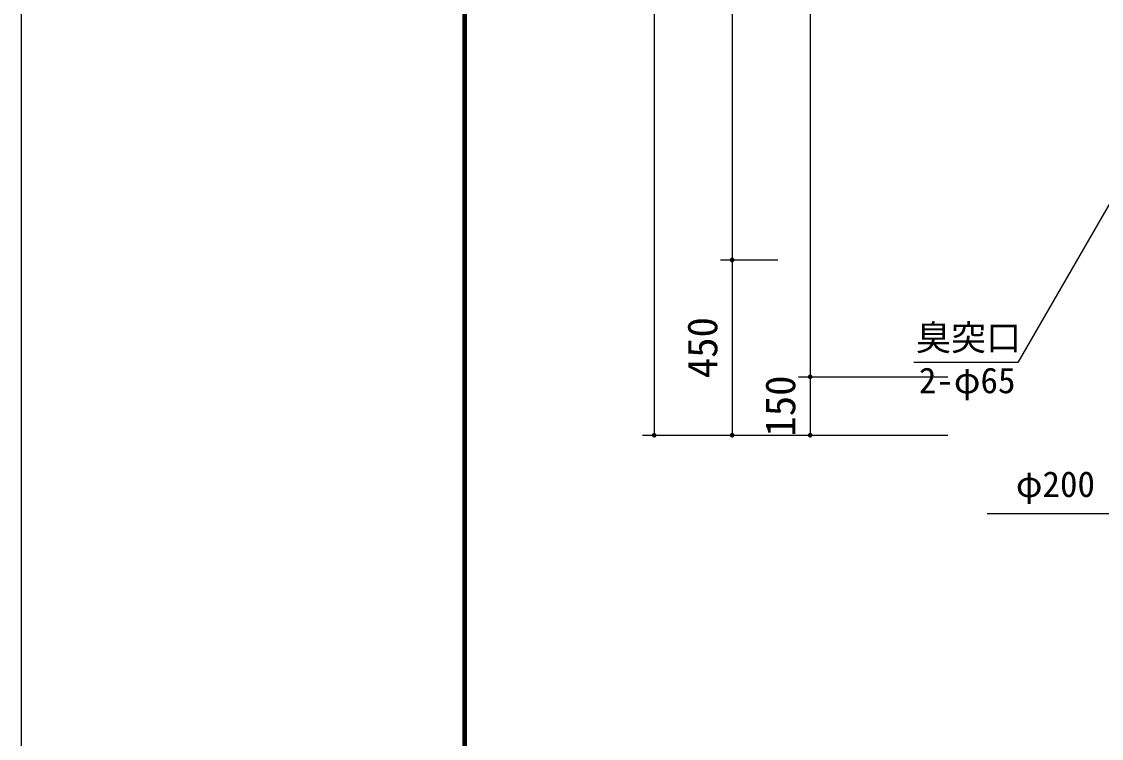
# Model space of a CAD drawing. Units: millimetres, scale not verified. Extents: x -8910 to 8910, y -6308 to 6308.
# Drawn here: x -8910 to -6140, y -1188 to 653 of the extents above; entities that cross this region are included whole.
import ezdxf
from ezdxf.enums import TextEntityAlignment as Align

# ---------------------------------------------------------------- set-up
doc = ezdxf.new("R2010")
doc.units = ezdxf.units.MM
doc.header["$LTSCALE"] = 30
for name, color, linetype, lineweight in [('0-1_製作', 5, 'Continuous', 25), ('0-4_寸法', 92, 'Continuous', 25), ('0-D_文字', 7, 'Continuous', 25), ('0-E_08', 2, 'Continuous', 25), ('1-0_図面枠', 7, 'Continuous', 25), ('1-1_Axis_waku', 7, 'Continuous', 25)]:
    doc.layers.add(name, color=color, linetype=linetype, lineweight=lineweight)
doc.styles.add('ＭＳ ゴシック', font='')
doc.styles.get('ＭＳ ゴシック').set_extended_font_data('MS Gothic')

msp = doc.modelspace()

# ---------------------------------------------------------------- linework, layer by layer
at = {"layer": '0-1_製作', "color": 2}
for p, q in [((-7287.32, 1990.88), (-7287.32, -409.12)), ((-6887.32, 1840.88), (-6887.32, -259.12)), ((-6917.32, -259.12), (-6534.26, -259.12)), ((-6887.32, -259.12), (-6887.32, -409.12)), ((-7317.32, -409.12), (-6534.26, -409.12)), ((-6917.32, -409.12), (-6534.26, -409.12))]:
    msp.add_line(p, q, dxfattribs=at)
at = {"layer": '0-1_製作'}
for points in [[(-6893.31, -258.75), (-6887.32, -259.12), (-6893.32, -259.12)], [(-6887.32, -259.12), (-6893.27, -259.88), (-6893.32, -259.12)], [(-6893.21, -258), (-6887.32, -259.12), (-6893.31, -258.75)], [(-6887.32, -259.12), (-6893.13, -260.62), (-6893.27, -259.88)], [(-6893.03, -257.27), (-6887.32, -259.12), (-6893.21, -258)], [(-6887.32, -259.12), (-6892.9, -261.33), (-6893.13, -260.62)], [(-6892.75, -256.57), (-6887.32, -259.12), (-6893.03, -257.27)], [(-6887.32, -259.12), (-6892.58, -262.01), (-6892.9, -261.33)], [(-6892.39, -255.91), (-6887.32, -259.12), (-6892.75, -256.57)], [(-6887.32, -259.12), (-6892.17, -262.65), (-6892.58, -262.01)], [(-6891.94, -255.3), (-6887.32, -259.12), (-6892.39, -255.91)], [(-6887.32, -259.12), (-6891.69, -263.23), (-6892.17, -262.65)], [(-6891.43, -254.75), (-6887.32, -259.12), (-6891.94, -255.3)], [(-6887.32, -259.12), (-6891.14, -263.75), (-6891.69, -263.23)], [(-6890.85, -254.27), (-6887.32, -259.12), (-6891.43, -254.75)], [(-6887.32, -259.12), (-6890.54, -264.19), (-6891.14, -263.75)], [(-6890.21, -253.87), (-6887.32, -259.12), (-6890.85, -254.27)], [(-6887.32, -259.12), (-6889.88, -264.55), (-6890.54, -264.19)], [(-6889.53, -253.55), (-6887.32, -259.12), (-6890.21, -253.87)], [(-6887.32, -259.12), (-6889.17, -264.83), (-6889.88, -264.55)], [(-6888.81, -253.31), (-6887.32, -259.12), (-6889.53, -253.55)], [(-6887.32, -259.12), (-6888.44, -265.02), (-6889.17, -264.83)], [(-6888.07, -253.17), (-6887.32, -259.12), (-6888.81, -253.31)], [(-6887.32, -259.12), (-6887.7, -265.11), (-6888.44, -265.02)], [(-6887.32, -253.12), (-6887.32, -259.12), (-6888.07, -253.17)], [(-6887.32, -259.12), (-6887.32, -265.12), (-6887.7, -265.11)], [(-6887.32, -253.12), (-6881.32, -259.12), (-6887.32, -259.12)], [(-6886.94, -253.14), (-6881.32, -259.12), (-6887.32, -253.12)], [(-6887.32, -259.12), (-6886.57, -265.08), (-6887.32, -265.12)], [(-6881.32, -259.12), (-6886.57, -265.08), (-6887.32, -259.12)], [(-6886.2, -253.23), (-6881.32, -259.12), (-6886.94, -253.14)], [(-6881.32, -259.12), (-6885.83, -264.94), (-6886.57, -265.08)], [(-6885.47, -253.42), (-6881.32, -259.12), (-6886.2, -253.23)], [(-6881.32, -259.12), (-6885.11, -264.7), (-6885.83, -264.94)], [(-6884.77, -253.69), (-6881.32, -259.12), (-6885.47, -253.42)], [(-6881.32, -259.12), (-6884.43, -264.38), (-6885.11, -264.7)], [(-6884.11, -254.06), (-6881.32, -259.12), (-6884.77, -253.69)], [(-6881.32, -259.12), (-6883.79, -263.98), (-6884.43, -264.38)], [(-6883.5, -254.5), (-6881.32, -259.12), (-6884.11, -254.06)], [(-6881.32, -259.12), (-6883.21, -263.5), (-6883.79, -263.98)], [(-6882.95, -255.02), (-6881.32, -259.12), (-6883.5, -254.5)], [(-6881.32, -259.12), (-6882.7, -262.95), (-6883.21, -263.5)], [(-6882.47, -255.6), (-6881.32, -259.12), (-6882.95, -255.02)], [(-6881.32, -259.12), (-6882.25, -262.34), (-6882.7, -262.95)], [(-6882.06, -256.23), (-6881.32, -259.12), (-6882.47, -255.6)], [(-6881.32, -259.12), (-6881.89, -261.68), (-6882.25, -262.34)], [(-6881.74, -256.92), (-6881.32, -259.12), (-6882.06, -256.23)], [(-6881.32, -259.12), (-6881.61, -260.98), (-6881.89, -261.68)], [(-6881.51, -257.63), (-6881.32, -259.12), (-6881.74, -256.92)], [(-6881.32, -259.12), (-6881.43, -260.25), (-6881.61, -260.98)], [(-6881.37, -258.37), (-6881.32, -259.12), (-6881.51, -257.63)], [(-6881.32, -259.12), (-6881.33, -259.5), (-6881.43, -260.25)], [(-7293.31, -408.74), (-7287.32, -409.12), (-7293.32, -409.12)], [(-7287.32, -409.12), (-7293.27, -409.87), (-7293.32, -409.12)], [(-7293.21, -408), (-7287.32, -409.12), (-7293.31, -408.74)], [(-7287.32, -409.12), (-7293.13, -410.61), (-7293.27, -409.87)], [(-7293.03, -407.27), (-7287.32, -409.12), (-7293.21, -408)], [(-7287.32, -409.12), (-7292.9, -411.33), (-7293.13, -410.61)], [(-7292.75, -406.57), (-7287.32, -409.12), (-7293.03, -407.27)], [(-7287.32, -409.12), (-7292.58, -412.01), (-7292.9, -411.33)], [(-7292.39, -405.91), (-7287.32, -409.12), (-7292.75, -406.57)], [(-7287.32, -409.12), (-7292.17, -412.65), (-7292.58, -412.01)], [(-7291.94, -405.3), (-7287.32, -409.12), (-7292.39, -405.91)], [(-7287.32, -409.12), (-7291.69, -413.23), (-7292.17, -412.65)], [(-7291.43, -404.75), (-7287.32, -409.12), (-7291.94, -405.3)], [(-7287.32, -409.12), (-7291.14, -413.74), (-7291.69, -413.23)], [(-7290.85, -404.27), (-7287.32, -409.12), (-7291.43, -404.75)], [(-7287.32, -409.12), (-7290.54, -414.19), (-7291.14, -413.74)], [(-7290.21, -403.86), (-7287.32, -409.12), (-7290.85, -404.27)], [(-7287.32, -409.12), (-7289.88, -414.55), (-7290.54, -414.19)], [(-7289.53, -403.54), (-7287.32, -409.12), (-7290.21, -403.86)], [(-7287.32, -409.12), (-7289.17, -414.83), (-7289.88, -414.55)], [(-7288.81, -403.31), (-7287.32, -409.12), (-7289.53, -403.54)], [(-7287.32, -409.12), (-7288.44, -415.01), (-7289.17, -414.83)], [(-7288.07, -403.17), (-7287.32, -409.12), (-7288.81, -403.31)], [(-7287.32, -409.12), (-7287.7, -415.11), (-7288.44, -415.01)], [(-7287.32, -403.12), (-7287.32, -409.12), (-7288.07, -403.17)], [(-7287.32, -409.12), (-7287.32, -415.12), (-7287.7, -415.11)], [(-7287.32, -403.12), (-7281.32, -409.12), (-7287.32, -409.12)], [(-7286.94, -403.13), (-7281.32, -409.12), (-7287.32, -403.12)], [(-7287.32, -409.12), (-7286.57, -415.07), (-7287.32, -415.12)], [(-7281.32, -409.12), (-7286.57, -415.07), (-7287.32, -409.12)], [(-7286.2, -403.23), (-7281.32, -409.12), (-7286.94, -403.13)], [(-7281.32, -409.12), (-7285.83, -414.93), (-7286.57, -415.07)], [(-7285.47, -403.41), (-7281.32, -409.12), (-7286.2, -403.23)], [(-7281.32, -409.12), (-7285.11, -414.7), (-7285.83, -414.93)], [(-7284.77, -403.69), (-7281.32, -409.12), (-7285.47, -403.41)], [(-7281.32, -409.12), (-7284.43, -414.38), (-7285.11, -414.7)], [(-7284.11, -404.05), (-7281.32, -409.12), (-7284.77, -403.69)], [(-7281.32, -409.12), (-7283.79, -413.97), (-7284.43, -414.38)], [(-7283.5, -404.5), (-7281.32, -409.12), (-7284.11, -404.05)], [(-7281.32, -409.12), (-7283.21, -413.49), (-7283.79, -413.97)], [(-7282.95, -405.01), (-7281.32, -409.12), (-7283.5, -404.5)], [(-7281.32, -409.12), (-7282.7, -412.95), (-7283.21, -413.49)], [(-7282.47, -405.59), (-7281.32, -409.12), (-7282.95, -405.01)], [(-7281.32, -409.12), (-7282.25, -412.34), (-7282.7, -412.95)], [(-7282.06, -406.23), (-7281.32, -409.12), (-7282.47, -405.59)], [(-7281.32, -409.12), (-7281.89, -411.68), (-7282.25, -412.34)], [(-7281.74, -406.91), (-7281.32, -409.12), (-7282.06, -406.23)], [(-7281.32, -409.12), (-7281.61, -410.97), (-7281.89, -411.68)], [(-7281.51, -407.63), (-7281.32, -409.12), (-7281.74, -406.91)], [(-7281.32, -409.12), (-7281.43, -410.25), (-7281.61, -410.97)], [(-7281.37, -408.37), (-7281.32, -409.12), (-7281.51, -407.63)], [(-7281.32, -409.12), (-7281.33, -409.5), (-7281.43, -410.25)], [(-6893.31, -408.74), (-6887.32, -409.12), (-6893.32, -409.12)], [(-6887.32, -409.12), (-6893.27, -409.87), (-6893.32, -409.12)], [(-6893.21, -408), (-6887.32, -409.12), (-6893.31, -408.74)], [(-6887.32, -409.12), (-6893.13, -410.61), (-6893.27, -409.87)], [(-6893.03, -407.27), (-6887.32, -409.12), (-6893.21, -408)], [(-6887.32, -409.12), (-6892.9, -411.33), (-6893.13, -410.61)], [(-6892.75, -406.57), (-6887.32, -409.12), (-6893.03, -407.27)], [(-6887.32, -409.12), (-6892.58, -412.01), (-6892.9, -411.33)], [(-6892.39, -405.91), (-6887.32, -409.12), (-6892.75, -406.57)], [(-6887.32, -409.12), (-6892.17, -412.65), (-6892.58, -412.01)], [(-6891.94, -405.3), (-6887.32, -409.12), (-6892.39, -405.91)], [(-6887.32, -409.12), (-6891.69, -413.23), (-6892.17, -412.65)], [(-6891.43, -404.75), (-6887.32, -409.12), (-6891.94, -405.3)], [(-6887.32, -409.12), (-6891.14, -413.74), (-6891.69, -413.23)], [(-6890.85, -404.27), (-6887.32, -409.12), (-6891.43, -404.75)], [(-6887.32, -409.12), (-6890.54, -414.19), (-6891.14, -413.74)], [(-6890.21, -403.86), (-6887.32, -409.12), (-6890.85, -404.27)], [(-6887.32, -409.12), (-6889.88, -414.55), (-6890.54, -414.19)], [(-6889.53, -403.54), (-6887.32, -409.12), (-6890.21, -403.86)], [(-6887.32, -409.12), (-6889.17, -414.83), (-6889.88, -414.55)], [(-6888.81, -403.31), (-6887.32, -409.12), (-6889.53, -403.54)], [(-6887.32, -409.12), (-6888.44, -415.01), (-6889.17, -414.83)], [(-6888.07, -403.17), (-6887.32, -409.12), (-6888.81, -403.31)], [(-6887.32, -409.12), (-6887.7, -415.11), (-6888.44, -415.01)], [(-6887.32, -403.12), (-6887.32, -409.12), (-6888.07, -403.17)], [(-6887.32, -409.12), (-6887.32, -415.12), (-6887.7, -415.11)], [(-6887.32, -403.12), (-6881.32, -409.12), (-6887.32, -409.12)], [(-6886.94, -403.13), (-6881.32, -409.12), (-6887.32, -403.12)], [(-6887.32, -409.12), (-6886.57, -415.07), (-6887.32, -415.12)], [(-6881.32, -409.12), (-6886.57, -415.07), (-6887.32, -409.12)], [(-6886.2, -403.23), (-6881.32, -409.12), (-6886.94, -403.13)], [(-6881.32, -409.12), (-6885.83, -414.93), (-6886.57, -415.07)], [(-6885.47, -403.41), (-6881.32, -409.12), (-6886.2, -403.23)], [(-6881.32, -409.12), (-6885.11, -414.7), (-6885.83, -414.93)], [(-6884.77, -403.69), (-6881.32, -409.12), (-6885.47, -403.41)], [(-6881.32, -409.12), (-6884.43, -414.38), (-6885.11, -414.7)], [(-6884.11, -404.05), (-6881.32, -409.12), (-6884.77, -403.69)], [(-6881.32, -409.12), (-6883.79, -413.97), (-6884.43, -414.38)], [(-6883.5, -404.5), (-6881.32, -409.12), (-6884.11, -404.05)], [(-6881.32, -409.12), (-6883.21, -413.49), (-6883.79, -413.97)], [(-6882.95, -405.01), (-6881.32, -409.12), (-6883.5, -404.5)], [(-6881.32, -409.12), (-6882.7, -412.95), (-6883.21, -413.49)], [(-6882.47, -405.59), (-6881.32, -409.12), (-6882.95, -405.01)], [(-6881.32, -409.12), (-6882.25, -412.34), (-6882.7, -412.95)], [(-6882.06, -406.23), (-6881.32, -409.12), (-6882.47, -405.59)], [(-6881.32, -409.12), (-6881.89, -411.68), (-6882.25, -412.34)], [(-6881.74, -406.91), (-6881.32, -409.12), (-6882.06, -406.23)], [(-6881.32, -409.12), (-6881.61, -410.97), (-6881.89, -411.68)], [(-6881.51, -407.63), (-6881.32, -409.12), (-6881.74, -406.91)], [(-6881.32, -409.12), (-6881.43, -410.25), (-6881.61, -410.97)], [(-6881.37, -408.37), (-6881.32, -409.12), (-6881.51, -407.63)], [(-6881.32, -409.12), (-6881.33, -409.5), (-6881.43, -410.25)]]:
    msp.add_solid(points, dxfattribs=at)
at = {"layer": '0-4_寸法', "color": 2}
for p, q in [((-7087.32, 1540.88), (-7087.32, 40.88)), ((-7117.32, 40.88), (-6970.06, 40.88)), ((-7087.32, 40.88), (-7087.32, -409.12)), ((-7117.32, -409.12), (-6887.32, -409.12))]:
    msp.add_line(p, q, dxfattribs=at)
at = {"layer": '0-4_寸法', "color": 5}
for points in [[(-7093.31, 41.25), (-7087.32, 40.88), (-7093.32, 40.88)], [(-7087.32, 40.88), (-7093.27, 40.13), (-7093.32, 40.88)], [(-7093.21, 42), (-7087.32, 40.88), (-7093.31, 41.25)], [(-7087.32, 40.88), (-7093.13, 39.39), (-7093.27, 40.13)], [(-7093.03, 42.73), (-7087.32, 40.88), (-7093.21, 42)], [(-7087.32, 40.88), (-7092.9, 38.67), (-7093.13, 39.39)], [(-7092.75, 43.43), (-7087.32, 40.88), (-7093.03, 42.73)], [(-7087.32, 40.88), (-7092.58, 37.99), (-7092.9, 38.67)], [(-7092.39, 44.09), (-7087.32, 40.88), (-7092.75, 43.43)], [(-7087.32, 40.88), (-7092.17, 37.35), (-7092.58, 37.99)], [(-7091.94, 44.7), (-7087.32, 40.88), (-7092.39, 44.09)], [(-7087.32, 40.88), (-7091.69, 36.77), (-7092.17, 37.35)], [(-7091.43, 45.25), (-7087.32, 40.88), (-7091.94, 44.7)], [(-7087.32, 40.88), (-7091.14, 36.26), (-7091.69, 36.77)], [(-7090.85, 45.73), (-7087.32, 40.88), (-7091.43, 45.25)], [(-7087.32, 40.88), (-7090.54, 35.81), (-7091.14, 36.26)], [(-7090.21, 46.14), (-7087.32, 40.88), (-7090.85, 45.73)], [(-7087.32, 40.88), (-7089.88, 35.45), (-7090.54, 35.81)], [(-7089.53, 46.46), (-7087.32, 40.88), (-7090.21, 46.14)], [(-7087.32, 40.88), (-7089.17, 35.17), (-7089.88, 35.45)], [(-7088.81, 46.69), (-7087.32, 40.88), (-7089.53, 46.46)], [(-7087.32, 40.88), (-7088.44, 34.98), (-7089.17, 35.17)], [(-7088.07, 46.83), (-7087.32, 40.88), (-7088.81, 46.69)], [(-7087.32, 40.88), (-7087.7, 34.89), (-7088.44, 34.98)], [(-7087.32, 46.88), (-7087.32, 40.88), (-7088.07, 46.83)], [(-7087.32, 40.88), (-7087.32, 34.88), (-7087.7, 34.89)], [(-7086.94, 46.87), (-7087.32, 40.88), (-7087.32, 46.88)], [(-7086.94, 46.87), (-7081.32, 40.88), (-7087.32, 40.88)], [(-7081.32, 40.88), (-7087.32, 34.88), (-7087.32, 40.88)], [(-7081.32, 40.88), (-7086.57, 34.93), (-7087.32, 34.88)], [(-7086.2, 46.77), (-7081.32, 40.88), (-7086.94, 46.87)], [(-7081.32, 40.88), (-7085.83, 35.07), (-7086.57, 34.93)], [(-7085.47, 46.58), (-7081.32, 40.88), (-7086.2, 46.77)], [(-7081.32, 40.88), (-7085.11, 35.3), (-7085.83, 35.07)], [(-7084.77, 46.31), (-7081.32, 40.88), (-7085.47, 46.58)], [(-7081.32, 40.88), (-7084.43, 35.62), (-7085.11, 35.3)], [(-7084.11, 45.94), (-7081.32, 40.88), (-7084.77, 46.31)], [(-7081.32, 40.88), (-7083.79, 36.02), (-7084.43, 35.62)], [(-7083.5, 45.5), (-7081.32, 40.88), (-7084.11, 45.94)], [(-7081.32, 40.88), (-7083.21, 36.5), (-7083.79, 36.02)], [(-7082.95, 44.99), (-7081.32, 40.88), (-7083.5, 45.5)], [(-7081.32, 40.88), (-7082.7, 37.05), (-7083.21, 36.5)], [(-7082.47, 44.4), (-7081.32, 40.88), (-7082.95, 44.99)], [(-7081.32, 40.88), (-7082.25, 37.66), (-7082.7, 37.05)], [(-7082.06, 43.77), (-7081.32, 40.88), (-7082.47, 44.4)], [(-7081.32, 40.88), (-7081.89, 38.32), (-7082.25, 37.66)], [(-7081.74, 43.09), (-7081.32, 40.88), (-7082.06, 43.77)], [(-7081.32, 40.88), (-7081.61, 39.02), (-7081.89, 38.32)], [(-7081.51, 42.37), (-7081.32, 40.88), (-7081.74, 43.09)], [(-7081.32, 40.88), (-7081.43, 39.75), (-7081.61, 39.02)], [(-7081.37, 41.63), (-7081.32, 40.88), (-7081.51, 42.37)], [(-7081.32, 40.88), (-7081.33, 40.5), (-7081.43, 39.75)], [(-7093.31, -408.74), (-7087.32, -409.12), (-7093.32, -409.12)], [(-7087.32, -409.12), (-7093.27, -409.87), (-7093.32, -409.12)], [(-7093.21, -408), (-7087.32, -409.12), (-7093.31, -408.74)], [(-7087.32, -409.12), (-7093.13, -410.61), (-7093.27, -409.87)], [(-7093.03, -407.27), (-7087.32, -409.12), (-7093.21, -408)], [(-7087.32, -409.12), (-7092.9, -411.33), (-7093.13, -410.61)], [(-7092.75, -406.57), (-7087.32, -409.12), (-7093.03, -407.27)], [(-7087.32, -409.12), (-7092.58, -412.01), (-7092.9, -411.33)], [(-7092.39, -405.91), (-7087.32, -409.12), (-7092.75, -406.57)], [(-7087.32, -409.12), (-7092.17, -412.65), (-7092.58, -412.01)], [(-7091.94, -405.3), (-7087.32, -409.12), (-7092.39, -405.91)], [(-7087.32, -409.12), (-7091.69, -413.23), (-7092.17, -412.65)], [(-7091.43, -404.75), (-7087.32, -409.12), (-7091.94, -405.3)], [(-7087.32, -409.12), (-7091.14, -413.74), (-7091.69, -413.23)], [(-7090.85, -404.27), (-7087.32, -409.12), (-7091.43, -404.75)], [(-7087.32, -409.12), (-7090.54, -414.19), (-7091.14, -413.74)], [(-7090.21, -403.86), (-7087.32, -409.12), (-7090.85, -404.27)], [(-7087.32, -409.12), (-7089.88, -414.55), (-7090.54, -414.19)], [(-7089.53, -403.54), (-7087.32, -409.12), (-7090.21, -403.86)], [(-7087.32, -409.12), (-7089.17, -414.83), (-7089.88, -414.55)], [(-7088.81, -403.31), (-7087.32, -409.12), (-7089.53, -403.54)], [(-7087.32, -409.12), (-7088.44, -415.01), (-7089.17, -414.83)], [(-7088.07, -403.17), (-7087.32, -409.12), (-7088.81, -403.31)], [(-7087.32, -409.12), (-7087.7, -415.11), (-7088.44, -415.01)], [(-7087.32, -403.12), (-7087.32, -409.12), (-7088.07, -403.17)], [(-7087.32, -409.12), (-7087.32, -415.12), (-7087.7, -415.11)], [(-7087.32, -403.12), (-7081.32, -409.12), (-7087.32, -409.12)], [(-7086.94, -403.13), (-7081.32, -409.12), (-7087.32, -403.12)], [(-7087.32, -409.12), (-7086.57, -415.07), (-7087.32, -415.12)], [(-7081.32, -409.12), (-7086.57, -415.07), (-7087.32, -409.12)], [(-7086.2, -403.23), (-7081.32, -409.12), (-7086.94, -403.13)], [(-7081.32, -409.12), (-7085.83, -414.93), (-7086.57, -415.07)], [(-7085.47, -403.41), (-7081.32, -409.12), (-7086.2, -403.23)], [(-7081.32, -409.12), (-7085.11, -414.7), (-7085.83, -414.93)], [(-7084.77, -403.69), (-7081.32, -409.12), (-7085.47, -403.41)], [(-7081.32, -409.12), (-7084.43, -414.38), (-7085.11, -414.7)], [(-7084.11, -404.05), (-7081.32, -409.12), (-7084.77, -403.69)], [(-7081.32, -409.12), (-7083.79, -413.97), (-7084.43, -414.38)], [(-7083.5, -404.5), (-7081.32, -409.12), (-7084.11, -404.05)], [(-7081.32, -409.12), (-7083.21, -413.49), (-7083.79, -413.97)], [(-7082.95, -405.01), (-7081.32, -409.12), (-7083.5, -404.5)], [(-7081.32, -409.12), (-7082.7, -412.95), (-7083.21, -413.49)], [(-7082.47, -405.59), (-7081.32, -409.12), (-7082.95, -405.01)], [(-7081.32, -409.12), (-7082.25, -412.34), (-7082.7, -412.95)], [(-7082.06, -406.23), (-7081.32, -409.12), (-7082.47, -405.59)], [(-7081.32, -409.12), (-7081.89, -411.68), (-7082.25, -412.34)], [(-7081.74, -406.91), (-7081.32, -409.12), (-7082.06, -406.23)], [(-7081.32, -409.12), (-7081.61, -410.97), (-7081.89, -411.68)], [(-7081.51, -407.63), (-7081.32, -409.12), (-7081.74, -406.91)], [(-7081.32, -409.12), (-7081.43, -410.25), (-7081.61, -410.97)], [(-7081.37, -408.37), (-7081.32, -409.12), (-7081.51, -407.63)], [(-7081.32, -409.12), (-7081.33, -409.5), (-7081.43, -410.25)]]:
    msp.add_solid(points, dxfattribs=at)
at = {"layer": '0-D_文字', "color": 3}
msp.add_lwpolyline([(-5899.83, 566.05), (-6354.99, -222.32), (-6620.99, -222.32)], dxfattribs=at)
at = {"layer": '0-E_08', "color": 4}
msp.add_line((-6071.83, -611.13), (-6433.52, -611.13), dxfattribs=at)
at = {"layer": '1-0_図面枠'}
msp.add_lwpolyline([(-8910, -6307.5), (-8910, 6307.5), (8910, 6307.5), (8910, -6307.5)], close=True, dxfattribs=at)
at = {"layer": '1-1_Axis_waku'}
for p, q in [((-7778.4, 5769.9), (-7778.4, -5814.9)), ((-7777.8, 5769.3), (-7777.8, -5814.3)), ((-7777.2, 5768.7), (-7777.2, -5813.7)), ((-7776.6, 5768.1), (-7776.6, -5813.1)), ((-7776, 5767.5), (-7776, -5812.5)), ((-7775.4, 5766.9), (-7775.4, -5811.9)), ((-7774.8, 5766.3), (-7774.8, -5811.3)), ((-7774.2, 5765.7), (-7774.2, -5810.7)), ((-7773.6, 5765.1), (-7773.6, -5810.1)), ((-7773, 5764.5), (-7773, -5809.5)), ((-7772.4, 5763.9), (-7772.4, -5808.9)), ((-7771.8, 5763.3), (-7771.8, -5808.3)), ((-7771.2, 5762.7), (-7771.2, -5807.7)), ((-7770.6, 5762.1), (-7770.6, -5807.1)), ((-7770, 5761.5), (-7770, -5806.5))]:
    msp.add_line(p, q, dxfattribs=at)

# ---------------------------------------------------------------- texts
at = {"layer": '0-1_製作', "color": 4, "style": 'ＭＳ ゴシック'}
msp.add_text('150', height=76.98, rotation=90, dxfattribs=at).set_placement((-6902.32, -412.87), align=Align.BOTTOM_LEFT)
at = {"layer": '0-4_寸法', "color": 4, "style": 'ＭＳ ゴシック'}
msp.add_text('450', height=76.98, rotation=90, dxfattribs=at).set_placement((-7102.32, -262.87), align=Align.BOTTOM_LEFT)
at = {"layer": '0-D_文字', "color": 4, "style": 'ＭＳ ゴシック'}
for s, p in [('臭突口', (-6615.99, -211.32)), ('2-φ65', (-6608.4, -321.12))]:
    msp.add_text(s, height=65.98, dxfattribs=at).set_placement(p, align=Align.BOTTOM_LEFT)
at = {"layer": '0-E_08', "color": 4, "style": 'ＭＳ ゴシック'}
msp.add_text('φ200', height=65.98, dxfattribs=at).set_placement((-6359.59, -587.51), align=Align.BOTTOM_LEFT)

doc.saveas('drawing.dxf')
